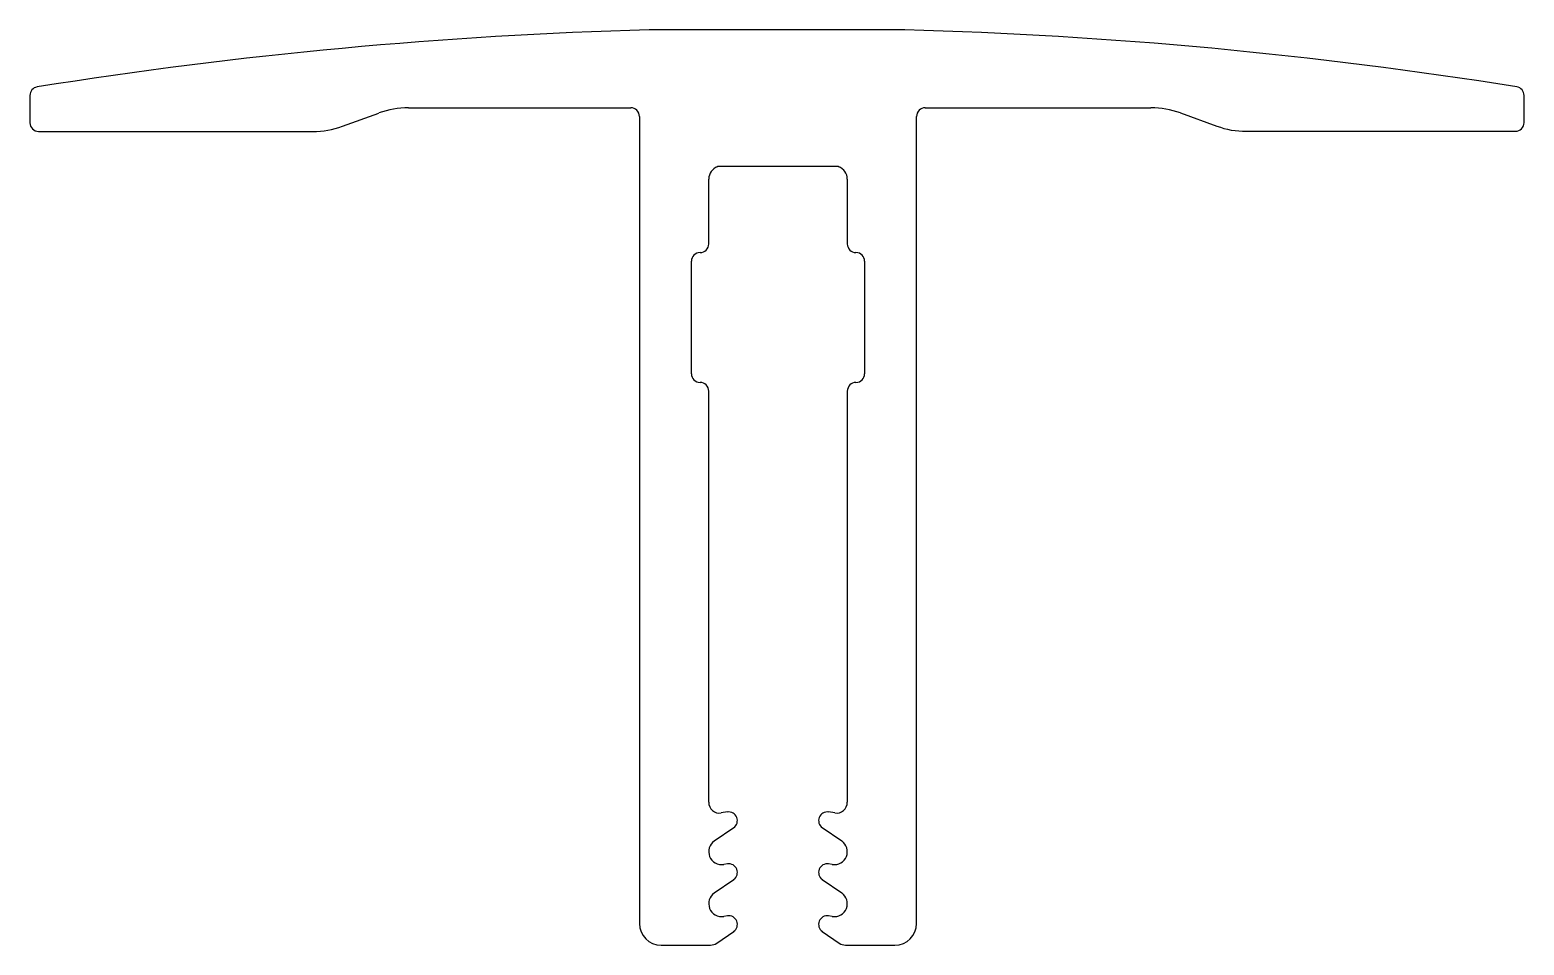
# Model space of a CAD drawing. Extents: x 2 to 36.5, y 0.7 to 21.8.
import ezdxf

# ---------------------------------------------------------------- set-up
doc = ezdxf.new("R2010")
doc.units = 0
doc.layers.get('0').update_dxf_attribs({"linetype": 'CONTINUOUS'})

msp = doc.modelspace()

# ---------------------------------------------------------------- linework, layer by layer
for p, q in [((22.184, 21.848), (16.284, 21.848)), ((1.984, 20.331), (1.984, 19.701)), ((10.726, 20.048), (15.858, 20.048)), ((22.658, 20.048), (27.868, 20.048)), ((36.484, 19.704), (36.484, 20.333)), ((9.202, 19.622), (10.041, 19.927)), ((16.058, 19.848), (16.058, 1.202)), ((22.458, 1.202), (22.458, 19.848)), ((28.551, 19.928), (29.387, 19.624)), ((2.184, 19.501), (8.517, 19.501)), ((30.071, 19.504), (36.284, 19.504)), ((17.858, 18.685), (17.858, 18.702)), ((17.858, 18.702), (20.658, 18.702)), ((20.658, 18.702), (20.658, 18.685)), ((17.658, 16.902), (17.658, 18.402)), ((20.858, 18.402), (20.858, 16.902)), ((17.258, 13.902), (17.258, 16.502)), ((21.258, 16.502), (21.258, 13.902)), ((17.658, 4.002), (17.658, 13.502)), ((20.858, 13.502), (20.858, 4.002)), ((18.089, 3.778), (17.947, 3.755)), ((20.569, 3.755), (20.426, 3.778)), ((17.787, 3.108), (18.234, 3.416)), ((20.281, 3.416), (20.728, 3.108)), ((18.089, 2.578), (18.005, 2.565)), ((20.511, 2.565), (20.426, 2.578)), ((17.787, 1.908), (18.234, 2.216)), ((20.281, 2.216), (20.728, 1.908)), ((18.089, 1.378), (18.005, 1.365)), ((20.511, 1.365), (20.426, 1.378)), ((16.558, 0.702), (17.701, 0.702)), ((17.842, 0.746), (18.234, 1.016)), ((20.281, 1.016), (20.673, 0.746)), ((20.815, 0.702), (21.958, 0.702))]:
    msp.add_line(p, q)
for centre, radius, start, end in [((19.244, -86.148), 108.037, 91.57007, 99.10245), ((19.244, -86.148), 108.036, 80.90809, 88.4407), ((2.184, 20.331), 0.2, 99.1025, 180.0121), ((36.284, 20.333), 0.2, 0.0121, 80.9081), ((10.726, 18.048), 2, 90, 110.0061), ((15.858, 19.848), 0.2, 0, 90), ((22.658, 19.848), 0.2, 90, 180), ((27.868, 18.048), 2, 70.0275, 90), ((2.184, 19.701), 0.2, 180.0121, 270), ((36.284, 19.704), 0.2, 270, 0.0121), ((8.517, 21.501), 2, 270, 290.0061), ((30.071, 21.504), 2, 250.0275, 270), ((17.958, 18.402), 0.3, 109.4712, 180), ((20.558, 18.402), 0.3, 360, 70.5288), ((17.458, 16.502), 0.2, 90, 180), ((17.458, 16.902), 0.2, 270, 360), ((21.058, 16.902), 0.2, 180, 270), ((21.058, 16.502), 0.2, 0, 90), ((17.458, 13.902), 0.2, 180, 270), ((21.058, 13.902), 0.2, 270, 0), ((17.458, 13.502), 0.2, 0, 90), ((21.058, 13.502), 0.2, 90, 180), ((17.908, 4.002), 0.25, 180, 279), ((20.608, 4.002), 0.25, 261, 0), ((18.12, 3.58), 0.2, 304.5887, 99), ((20.395, 3.58), 0.2, 81, 235.4113), ((17.958, 2.861), 0.3, 124.5887, 279), ((20.558, 2.861), 0.3, 261, 55.4113), ((18.12, 2.38), 0.2, 304.5887, 99), ((20.395, 2.38), 0.2, 81, 235.4113), ((17.958, 1.661), 0.3, 124.5887, 279), ((20.558, 1.661), 0.3, 261, 55.4113), ((18.12, 1.18), 0.2, 304.5887, 99), ((20.395, 1.18), 0.2, 81, 235.4113), ((16.558, 1.202), 0.5, 180, 270), ((21.958, 1.202), 0.5, 270, 0), ((17.701, 0.952), 0.25, 270, 304.5887), ((20.815, 0.952), 0.25, 235.4113, 270)]:
    msp.add_arc(centre, radius, start, end)

doc.saveas('drawing.dxf')
